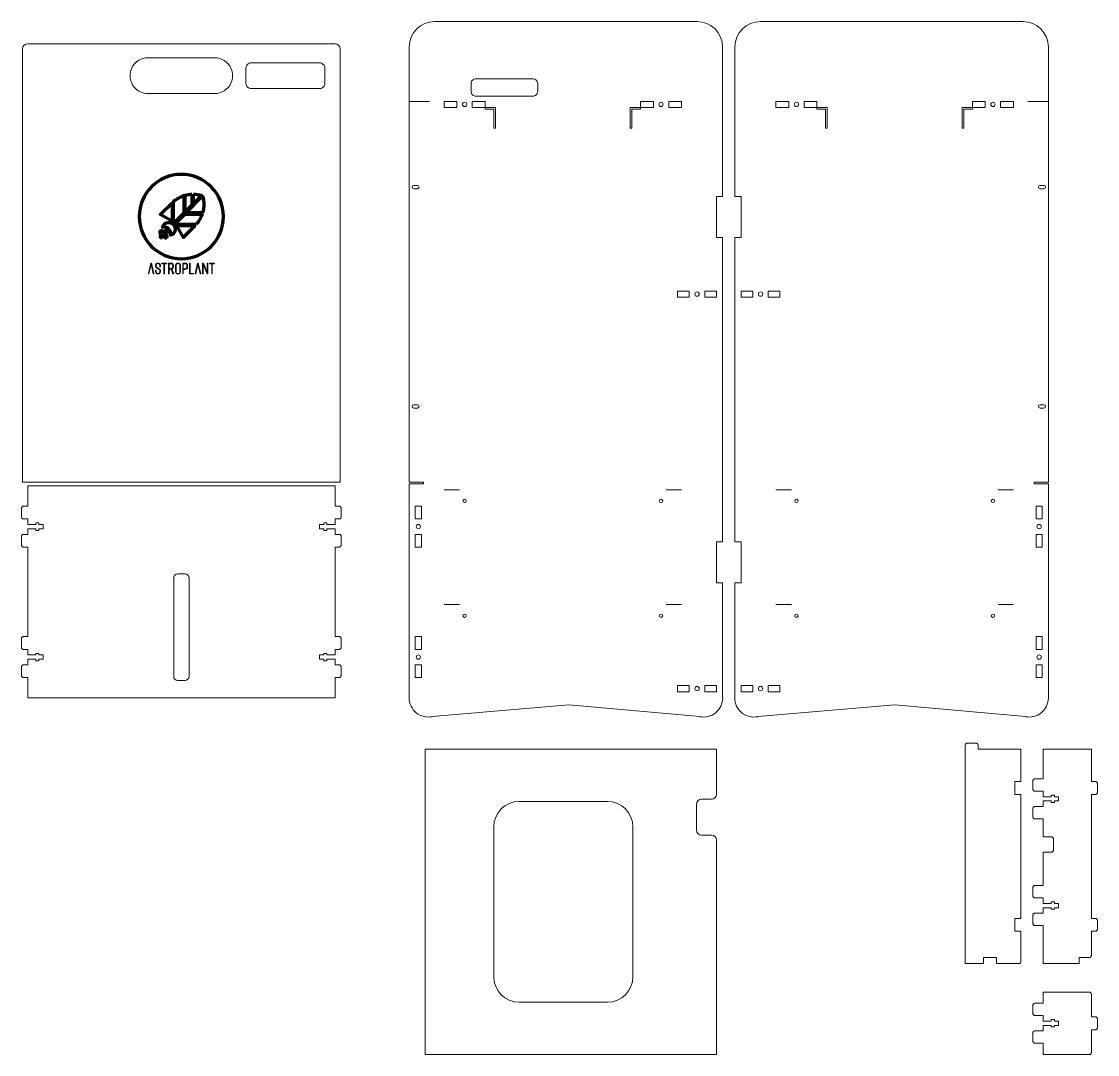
# Model space of a CAD drawing. Header units: millimetres. Extents: x -1089 to 683, y 2344 to 3432.
# Drawn here: x -1089 to -39, y 2423 to 3432 of the extents above; entities that cross this region are included whole.
import ezdxf

# ---------------------------------------------------------------- set-up
doc = ezdxf.new("R2010")
doc.units = ezdxf.units.MM
doc.layers.get('0').update_dxf_attribs({"linetype": 'CONTINUOUS', "lineweight": 5, "true_color": 0xffffff})
doc.layers.add('ENGRAVED (2)', color=134, linetype='CONTINUOUS', lineweight=5, true_color=0x008080)
doc.layers.add('LASER (1)', color=94, linetype='CONTINUOUS', lineweight=5, true_color=0x008000)

# ---------------------------------------------------------------- blocks, each defined once
blk = doc.blocks.new('BLOCK_3')
at = {"layer": 'ENGRAVED (2)'}
for points, knots in [([(929.7, 3652.2), (929.7, 3652.2), (929.8, 3652.2), (929.8, 3652.2), (930, 3652.2), (930.1, 3652.1), (930.1, 3652), (930.1, 3652), (930.1, 3650.2), (930.1, 3650.2), (930.1, 3650.2), (939.8, 3650.2), (939.8, 3650.2), (940, 3650.2), (940.1, 3650.1), (940.1, 3649.9), (940.1, 3649.9), (940.1, 3649.8), (940.1, 3649.8), (940.1, 3649.7), (940, 3649.6), (939.8, 3649.6), (939.8, 3649.6), (930.1, 3649.6), (930.1, 3649.6), (930.1, 3649.6), (930.1, 3647.8), (930.1, 3647.8), (930.1, 3647.6), (930, 3647.5), (929.8, 3647.5), (929.8, 3647.5), (929.7, 3647.5), (929.7, 3647.5), (929.6, 3647.5), (929.5, 3647.6), (929.5, 3647.8), (929.5, 3647.8), (929.5, 3652), (929.5, 3652), (929.5, 3652.1), (929.6, 3652.2), (929.7, 3652.2)], [0, 0, 0, 0, 1, 1, 1, 2, 2, 2, 3, 3, 3, 4, 4, 4, 5, 5, 5, 6, 6, 6, 7, 7, 7, 8, 8, 8, 9, 9, 9, 10, 10, 10, 11, 11, 11, 12, 12, 12, 13, 13, 13, 14, 14, 14, 14]), ([(940.1, 3641.2), (940.1, 3641.2), (940.1, 3641), (940.1, 3641), (940.1, 3640.9), (940, 3640.8), (939.8, 3640.8), (939.8, 3640.8), (929.7, 3640.8), (929.7, 3640.8), (929.6, 3640.8), (929.5, 3640.9), (929.5, 3641), (929.5, 3641), (929.5, 3641.2), (929.5, 3641.2), (929.5, 3641.4), (929.6, 3641.5), (929.7, 3641.5), (929.7, 3641.5), (938.6, 3645.2), (938.6, 3645.2), (938.6, 3645.2), (929.7, 3645.2), (929.7, 3645.2), (929.6, 3645.2), (929.5, 3645.3), (929.5, 3645.4), (929.5, 3645.4), (929.5, 3645.5), (929.5, 3645.5), (929.5, 3645.7), (929.6, 3645.8), (929.7, 3645.8), (929.7, 3645.8), (939.8, 3645.8), (939.8, 3645.8), (940, 3645.8), (940.1, 3645.7), (940.1, 3645.5), (940.1, 3645.5), (940.1, 3645.4), (940.1, 3645.4), (940.1, 3645.2), (940, 3645.1), (939.9, 3645.1), (939.9, 3645.1), (931, 3641.4), (931, 3641.4), (931, 3641.4), (939.8, 3641.4), (939.8, 3641.4), (940, 3641.4), (940.1, 3641.3), (940.1, 3641.2)], [0, 0, 0, 0, 1, 1, 1, 2, 2, 2, 3, 3, 3, 4, 4, 4, 5, 5, 5, 6, 6, 6, 7, 7, 7, 8, 8, 8, 9, 9, 9, 10, 10, 10, 11, 11, 11, 12, 12, 12, 13, 13, 13, 14, 14, 14, 15, 15, 15, 16, 16, 16, 17, 17, 17, 18, 18, 18, 18]), ([(939.8, 3638.9), (939.8, 3638.9), (929.7, 3636.5), (929.7, 3636.5), (929.6, 3636.5), (929.5, 3636.4), (929.5, 3636.3), (929.5, 3636.3), (929.5, 3636.1), (929.5, 3636.1), (929.5, 3635.9), (929.6, 3635.8), (929.7, 3635.8), (929.7, 3635.8), (939.8, 3633.5), (939.8, 3633.5), (940, 3633.4), (940.1, 3633.5), (940.1, 3633.7), (940.1, 3633.7), (940.1, 3633.8), (940.1, 3633.8), (940.1, 3633.9), (940, 3634), (939.9, 3634), (939.9, 3634), (930.6, 3636.2), (930.6, 3636.2), (930.6, 3636.2), (939.9, 3638.3), (939.9, 3638.3), (940, 3638.3), (940.1, 3638.4), (940.1, 3638.5), (940.1, 3638.5), (940.1, 3638.7), (940.1, 3638.7), (940.1, 3638.9), (940, 3638.9), (939.8, 3638.9)], [0, 0, 0, 0, 1, 1, 1, 2, 2, 2, 3, 3, 3, 4, 4, 4, 5, 5, 5, 6, 6, 6, 7, 7, 7, 8, 8, 8, 9, 9, 9, 10, 10, 10, 11, 11, 11, 12, 12, 12, 13, 13, 13, 13]), ([(939.8, 3631.9), (939.8, 3631.9), (939.8, 3631.9), (939.8, 3631.9), (940, 3631.9), (940.1, 3631.8), (940.1, 3631.7), (940.1, 3631.7), (940.1, 3628.3), (940.1, 3628.3), (940.1, 3628.1), (940, 3628), (939.8, 3628), (939.8, 3628), (929.7, 3628), (929.7, 3628), (929.6, 3628), (929.5, 3628.1), (929.5, 3628.3), (929.5, 3628.3), (929.5, 3628.4), (929.5, 3628.4), (929.5, 3628.6), (929.6, 3628.6), (929.7, 3628.6), (929.7, 3628.6), (939.5, 3628.6), (939.5, 3628.6), (939.5, 3628.6), (939.5, 3631.7), (939.5, 3631.7), (939.5, 3631.8), (939.6, 3631.9), (939.8, 3631.9)], [0, 0, 0, 0, 1, 1, 1, 2, 2, 2, 3, 3, 3, 4, 4, 4, 5, 5, 5, 6, 6, 6, 7, 7, 7, 8, 8, 8, 9, 9, 9, 10, 10, 10, 11, 11, 11, 11]), ([(931.7, 3626.1), (931.7, 3626.1), (933.3, 3626.1), (933.3, 3626.1), (934.8, 3626.1), (935.6, 3625.3), (935.6, 3623.7), (935.6, 3623.7), (935.6, 3621.9), (935.6, 3621.9), (935.6, 3621.9), (939.8, 3621.9), (939.8, 3621.9), (940, 3621.9), (940.1, 3621.8), (940.1, 3621.6), (940.1, 3621.6), (940.1, 3621.5), (940.1, 3621.5), (940.1, 3621.4), (940, 3621.3), (939.8, 3621.3), (939.8, 3621.3), (929.7, 3621.3), (929.7, 3621.3), (929.6, 3621.3), (929.5, 3621.4), (929.5, 3621.5), (929.5, 3621.5), (929.5, 3623.7), (929.5, 3623.7), (929.5, 3625.3), (930.3, 3626.1), (931.7, 3626.1)], [0, 0, 0, 0, 1, 1, 1, 2, 2, 2, 3, 3, 3, 4, 4, 4, 5, 5, 5, 6, 6, 6, 7, 7, 7, 8, 8, 8, 9, 9, 9, 10, 10, 10, 11, 11, 11, 11]), ([(932, 3625.5), (930.7, 3625.5), (930.1, 3625), (930.1, 3623.7), (930.1, 3623.7), (930.1, 3621.9), (930.1, 3621.9), (930.1, 3621.9), (935, 3621.9), (935, 3621.9), (935, 3621.9), (935, 3623.7), (935, 3623.7), (935, 3625), (934.4, 3625.5), (933.1, 3625.5), (933.1, 3625.5), (932, 3625.5), (932, 3625.5)], [0, 0, 0, 0, 1, 1, 1, 2, 2, 2, 3, 3, 3, 4, 4, 4, 5, 5, 5, 6, 6, 6, 6]), ([(929.4, 3616.7), (929.4, 3616.7), (929.4, 3616.8), (929.4, 3616.8), (929.4, 3618.4), (930.2, 3619.1), (931.6, 3619.1), (931.6, 3619.1), (938, 3619.1), (938, 3619.1), (939.4, 3619.1), (940.2, 3618.4), (940.2, 3616.8), (940.2, 3616.8), (940.2, 3616.7), (940.2, 3616.7), (940.2, 3615.1), (939.4, 3614.3), (938, 3614.3), (938, 3614.3), (931.6, 3614.3), (931.6, 3614.3), (930.2, 3614.3), (929.4, 3615.1), (929.4, 3616.7)], [0, 0, 0, 0, 1, 1, 1, 2, 2, 2, 3, 3, 3, 4, 4, 4, 5, 5, 5, 6, 6, 6, 7, 7, 7, 8, 8, 8, 8]), ([(939.6, 3616.7), (939.6, 3618.1), (939.1, 3618.5), (937.7, 3618.5), (937.7, 3618.5), (931.9, 3618.5), (931.9, 3618.5), (930.5, 3618.5), (930, 3618.1), (930, 3616.7), (930, 3615.4), (930.5, 3614.9), (931.9, 3614.9), (931.9, 3614.9), (937.7, 3614.9), (937.7, 3614.9), (939.1, 3614.9), (939.6, 3615.4), (939.6, 3616.7)], [0, 0, 0, 0, 1, 1, 1, 2, 2, 2, 3, 3, 3, 4, 4, 4, 5, 5, 5, 6, 6, 6, 6]), ([(940.1, 3612.3), (940.1, 3612.3), (940.1, 3612.1), (940.1, 3612.1), (940.1, 3612), (940, 3611.9), (939.9, 3611.8), (939.9, 3611.8), (935.4, 3610.1), (935.4, 3610.1), (935.4, 3610.1), (935.4, 3609.9), (935.4, 3609.9), (935.4, 3609.9), (935.4, 3608), (935.4, 3608), (935.4, 3608), (939.8, 3608), (939.8, 3608), (940, 3608), (940.1, 3607.9), (940.1, 3607.8), (940.1, 3607.8), (940.1, 3607.7), (940.1, 3607.7), (940.1, 3607.5), (940, 3607.4), (939.8, 3607.4), (939.8, 3607.4), (929.7, 3607.4), (929.7, 3607.4), (929.6, 3607.4), (929.5, 3607.5), (929.5, 3607.7), (929.5, 3607.7), (929.5, 3609.9), (929.5, 3609.9), (929.5, 3611.5), (930.3, 3612.2), (931.7, 3612.2), (931.7, 3612.2), (933.2, 3612.2), (933.2, 3612.2), (934.4, 3612.2), (935.1, 3611.7), (935.4, 3610.7), (935.4, 3610.7), (939.8, 3612.5), (939.8, 3612.5), (940, 3612.5), (940.1, 3612.5), (940.1, 3612.3)], [0, 0, 0, 0, 1, 1, 1, 2, 2, 2, 3, 3, 3, 4, 4, 4, 5, 5, 5, 6, 6, 6, 7, 7, 7, 8, 8, 8, 9, 9, 9, 10, 10, 10, 11, 11, 11, 12, 12, 12, 13, 13, 13, 14, 14, 14, 15, 15, 15, 16, 16, 16, 17, 17, 17, 17]), ([(929.7, 3605.7), (929.7, 3605.7), (929.8, 3605.7), (929.8, 3605.7), (930, 3605.7), (930.1, 3605.6), (930.1, 3605.4), (930.1, 3605.4), (930.1, 3603.6), (930.1, 3603.6), (930.1, 3603.6), (939.8, 3603.6), (939.8, 3603.6), (940, 3603.6), (940.1, 3603.5), (940.1, 3603.4), (940.1, 3603.4), (940.1, 3603.3), (940.1, 3603.3), (940.1, 3603.1), (940, 3603), (939.8, 3603), (939.8, 3603), (930.1, 3603), (930.1, 3603), (930.1, 3603), (930.1, 3601.2), (930.1, 3601.2), (930.1, 3601.1), (930, 3601), (929.8, 3601), (929.8, 3601), (929.7, 3601), (929.7, 3601), (929.6, 3601), (929.5, 3601.1), (929.5, 3601.2), (929.5, 3601.2), (929.5, 3605.4), (929.5, 3605.4), (929.5, 3605.6), (929.6, 3605.7), (929.7, 3605.7)], [0, 0, 0, 0, 1, 1, 1, 2, 2, 2, 3, 3, 3, 4, 4, 4, 5, 5, 5, 6, 6, 6, 7, 7, 7, 8, 8, 8, 9, 9, 9, 10, 10, 10, 11, 11, 11, 12, 12, 12, 13, 13, 13, 14, 14, 14, 14]), ([(932.9, 3611.6), (932.9, 3611.6), (932, 3611.6), (932, 3611.6), (930.7, 3611.6), (930.1, 3611.1), (930.1, 3609.8), (930.1, 3609.8), (930.1, 3608), (930.1, 3608), (930.1, 3608), (934.9, 3608), (934.9, 3608), (934.9, 3608), (934.9, 3609.8), (934.9, 3609.8), (934.9, 3611.1), (934.3, 3611.6), (932.9, 3611.6)], [0, 0, 0, 0, 1, 1, 1, 2, 2, 2, 3, 3, 3, 4, 4, 4, 5, 5, 5, 6, 6, 6, 6]), ([(933.1, 3599.2), (933.1, 3599.2), (933.1, 3599.1), (933.1, 3599.1), (933.1, 3599), (933, 3598.9), (932.9, 3598.9), (932.9, 3598.9), (931.8, 3598.9), (931.8, 3598.9), (930.5, 3598.9), (930, 3598.4), (930, 3597.2), (930, 3595.9), (930.5, 3595.5), (931.8, 3595.5), (931.8, 3595.5), (932.5, 3595.5), (932.5, 3595.5), (933.4, 3595.5), (933.6, 3595.8), (934.1, 3596.6), (934.1, 3596.6), (935, 3598.3), (935, 3598.3), (935.3, 3599), (936, 3599.5), (936.7, 3599.5), (936.7, 3599.5), (938, 3599.5), (938, 3599.5), (939.5, 3599.5), (940.2, 3598.8), (940.2, 3597.2), (940.2, 3597.2), (940.2, 3597.2), (940.2, 3597.2), (940.2, 3595.6), (939.5, 3594.9), (938, 3594.9), (938, 3594.9), (936.5, 3594.9), (936.5, 3594.9), (936.4, 3594.9), (936.3, 3595), (936.3, 3595.1), (936.3, 3595.1), (936.3, 3595.2), (936.3, 3595.2), (936.3, 3595.4), (936.4, 3595.5), (936.5, 3595.5), (936.5, 3595.5), (937.8, 3595.5), (937.8, 3595.5), (939, 3595.5), (939.6, 3595.9), (939.6, 3597.2), (939.6, 3598.5), (939, 3598.9), (937.8, 3598.9), (937.8, 3598.9), (936.9, 3598.9), (936.9, 3598.9), (936.1, 3598.9), (935.8, 3598.6), (935.3, 3597.7), (935.3, 3597.7), (934.4, 3596), (934.4, 3596), (933.9, 3595.2), (933.5, 3594.9), (932.8, 3594.9), (932.8, 3594.9), (931.6, 3594.9), (931.6, 3594.9), (930.1, 3594.9), (929.4, 3595.7), (929.4, 3597.2), (929.4, 3597.2), (929.4, 3597.2), (929.4, 3597.2), (929.4, 3598.6), (930.1, 3599.5), (931.6, 3599.5), (931.6, 3599.5), (932.9, 3599.5), (932.9, 3599.5), (933, 3599.5), (933.1, 3599.4), (933.1, 3599.2)], [0, 0, 0, 0, 1, 1, 1, 2, 2, 2, 3, 3, 3, 4, 4, 4, 5, 5, 5, 6, 6, 6, 7, 7, 7, 8, 8, 8, 9, 9, 9, 10, 10, 10, 11, 11, 11, 12, 12, 12, 13, 13, 13, 14, 14, 14, 15, 15, 15, 16, 16, 16, 17, 17, 17, 18, 18, 18, 19, 19, 19, 20, 20, 20, 21, 21, 21, 22, 22, 22, 23, 23, 23, 24, 24, 24, 25, 25, 25, 26, 26, 26, 27, 27, 27, 28, 28, 28, 29, 29, 29, 30, 30, 30, 30]), ([(939.8, 3593.2), (939.8, 3593.2), (929.7, 3590.8), (929.7, 3590.8), (929.6, 3590.8), (929.5, 3590.7), (929.5, 3590.6), (929.5, 3590.6), (929.5, 3590.4), (929.5, 3590.4), (929.5, 3590.2), (929.6, 3590.1), (929.7, 3590.1), (929.7, 3590.1), (939.8, 3587.8), (939.8, 3587.8), (940, 3587.7), (940.1, 3587.8), (940.1, 3588), (940.1, 3588), (940.1, 3588.1), (940.1, 3588.1), (940.1, 3588.2), (940, 3588.3), (939.9, 3588.4), (939.9, 3588.4), (930.6, 3590.5), (930.6, 3590.5), (930.6, 3590.5), (939.9, 3592.6), (939.9, 3592.6), (940, 3592.6), (940.1, 3592.7), (940.1, 3592.9), (940.1, 3592.9), (940.1, 3593), (940.1, 3593), (940.1, 3593.2), (940, 3593.2), (939.8, 3593.2)], [0, 0, 0, 0, 1, 1, 1, 2, 2, 2, 3, 3, 3, 4, 4, 4, 5, 5, 5, 6, 6, 6, 7, 7, 7, 8, 8, 8, 9, 9, 9, 10, 10, 10, 11, 11, 11, 12, 12, 12, 13, 13, 13, 13])]:
    blk.add_open_spline(points, degree=3, knots=knots, dxfattribs=at)

msp = doc.modelspace()

# ---------------------------------------------------------------- linework, layer by layer
msp.add_line((-44.6, 2518), (-44.6, 2518))
msp.add_line((-44.6, 2518), (-44.6, 2518))
at = {"layer": 'ENGRAVED (2)', "lineweight": 70}
msp.add_lwpolyline([(-937.6, 3232.2), (-931.2, 3220.8), (-919.8, 3232.2), (-937.6, 3232.2)], dxfattribs=at)
for points, knots in [([(-891.9, 3241.4), (-891.9, 3218.6), (-910.3, 3200.2), (-933, 3200.2), (-955.8, 3200.2), (-974.2, 3218.6), (-974.2, 3241.4), (-974.2, 3264.1), (-955.8, 3282.5), (-933, 3282.5), (-910.3, 3282.5), (-891.9, 3264.1), (-891.9, 3241.4)], [0, 0, 0, 0, 1, 1, 1, 2, 2, 2, 3, 3, 3, 4, 4, 4, 4]), ([(-940.7, 3236), (-940.2, 3235.7), (-939.5, 3235.8), (-939.1, 3236.2), (-939.1, 3236.2), (-930.6, 3244.7), (-930.6, 3244.7), (-930.6, 3244.7), (-930.6, 3261.8), (-930.6, 3261.8), (-934.3, 3260.5), (-937.7, 3258.6), (-940.7, 3255.9), (-940.7, 3255.9), (-940.7, 3236), (-940.7, 3236)], [0, 0, 0, 0, 1, 1, 1, 2, 2, 2, 3, 3, 3, 4, 4, 4, 5, 5, 5, 5]), ([(-922.7, 3263.2), (-924.9, 3263.1), (-927.1, 3262.8), (-929.3, 3262.2), (-929.3, 3262.2), (-929.3, 3246.1), (-929.3, 3246.1), (-929.3, 3246.1), (-922.7, 3252.7), (-922.7, 3252.7), (-922.7, 3252.7), (-922.7, 3263.2), (-922.7, 3263.2)], [0, 0, 0, 0, 1, 1, 1, 2, 2, 2, 3, 3, 3, 4, 4, 4, 4]), ([(-912.2, 3245.1), (-910.8, 3250.3), (-910.7, 3255.9), (-912.2, 3261.2), (-912.2, 3261.2), (-928.3, 3245.1), (-928.3, 3245.1), (-928.3, 3245.1), (-912.2, 3245.1), (-912.2, 3245.1)], [0, 0, 0, 0, 1, 1, 1, 2, 2, 2, 3, 3, 3, 3]), ([(-921.3, 3263.3), (-921.3, 3263.3), (-921.3, 3254), (-921.3, 3254), (-921.3, 3254), (-913.2, 3262.1), (-913.2, 3262.1), (-915.9, 3262.9), (-918.6, 3263.3), (-921.3, 3263.3)], [0, 0, 0, 0, 1, 1, 1, 2, 2, 2, 3, 3, 3, 3]), ([(-942.1, 3254.7), (-942.1, 3254.7), (-942.1, 3254.7), (-942.1, 3254.6), (-942.1, 3254.6), (-953.6, 3243.2), (-953.6, 3243.2), (-953.6, 3243.2), (-953.6, 3243.2), (-953.6, 3243.2), (-953.6, 3243.2), (-942.1, 3236.7), (-942.1, 3236.7), (-942.1, 3236.7), (-942.1, 3254.7), (-942.1, 3254.7)], [0, 0, 0, 0, 1, 1, 1, 2, 2, 2, 3, 3, 3, 4, 4, 4, 5, 5, 5, 5]), ([(-945.2, 3229.2), (-943.5, 3227.5), (-943, 3225.2), (-943.6, 3223.1), (-942.5, 3223.4), (-941.4, 3224), (-940.6, 3224.9), (-938.4, 3227.2), (-938.3, 3231), (-940.4, 3233.4), (-942.9, 3236.1), (-947.1, 3236.2), (-949.7, 3233.7), (-950.5, 3232.9), (-951, 3231.9), (-951.3, 3230.8), (-949.2, 3231.4), (-946.9, 3230.8), (-945.2, 3229.2)], [0, 0, 0, 0, 1, 1, 1, 2, 2, 2, 3, 3, 3, 4, 4, 4, 5, 5, 5, 6, 6, 6, 6]), ([(-918.5, 3233.6), (-915.8, 3236.6), (-913.9, 3240.1), (-912.6, 3243.8), (-912.6, 3243.8), (-929.7, 3243.8), (-929.7, 3243.8), (-929.7, 3243.8), (-938.2, 3235.3), (-938.2, 3235.3), (-938.6, 3234.8), (-938.7, 3234.1), (-938.4, 3233.6), (-938.4, 3233.6), (-938.4, 3233.6), (-938.4, 3233.6), (-938.4, 3233.6), (-918.5, 3233.6), (-918.5, 3233.6)], [0, 0, 0, 0, 1, 1, 1, 2, 2, 2, 3, 3, 3, 4, 4, 4, 5, 5, 5, 6, 6, 6, 6]), ([(-951.4, 3224.9), (-952, 3224.3), (-953, 3224.3), (-953.6, 3224.9), (-954.3, 3225.5), (-954.3, 3226.5), (-953.6, 3227.2), (-953, 3227.8), (-952, 3227.8), (-951.4, 3227.2), (-950.7, 3226.5), (-950.7, 3225.5), (-951.4, 3224.9)], [0, 0, 0, 0, 1, 1, 1, 2, 2, 2, 3, 3, 3, 4, 4, 4, 4]), ([(-946.8, 3225.3), (-947.5, 3224.6), (-948.5, 3224.6), (-949.1, 3225.3), (-949.8, 3225.9), (-949.8, 3226.9), (-949.1, 3227.5), (-948.5, 3228.2), (-947.5, 3228.2), (-946.8, 3227.5), (-946.2, 3226.9), (-946.2, 3225.9), (-946.8, 3225.3)], [0, 0, 0, 0, 1, 1, 1, 2, 2, 2, 3, 3, 3, 4, 4, 4, 4]), ([(-951.7, 3221), (-952.2, 3220.6), (-952.9, 3220.6), (-953.4, 3221), (-953.8, 3221.5), (-953.8, 3222.2), (-953.4, 3222.7), (-952.9, 3223.1), (-952.2, 3223.1), (-951.7, 3222.7), (-951.3, 3222.2), (-951.3, 3221.5), (-951.7, 3221)], [0, 0, 0, 0, 1, 1, 1, 2, 2, 2, 3, 3, 3, 4, 4, 4, 4]), ([(-947.2, 3220.8), (-947.8, 3220.2), (-948.9, 3220.2), (-949.5, 3220.8), (-950.1, 3221.5), (-950.1, 3222.5), (-949.5, 3223.1), (-948.9, 3223.8), (-947.8, 3223.8), (-947.2, 3223.1), (-946.6, 3222.5), (-946.6, 3221.5), (-947.2, 3220.8)], [0, 0, 0, 0, 1, 1, 1, 2, 2, 2, 3, 3, 3, 4, 4, 4, 4])]:
    msp.add_open_spline(points, degree=3, knots=knots, dxfattribs=at)
at = {"layer": 'LASER (1)'}
for p, q in [((-685.6, 3431.8), (-429.6, 3431.8)), ((-111.6, 3431.8), (-367.6, 3431.8)), ((-1088, 3405), (-1088, 2982)), ((-1083, 3410), (-783, 3410)), ((-778, 3405), (-778, 2982)), ((-626.4, 3347.8), (-636.4, 3347.8)), ((-636.4, 3347.8), (-636.4, 3346.3)), ((-636.4, 3346.3), (-627.9, 3346.3)), ((-627.9, 3327.8), (-627.9, 3346.3)), ((-626.4, 3327.8), (-626.4, 3347.8)), ((-494.7, 3327.8), (-494.7, 3347.8)), ((-494.7, 3347.8), (-484.7, 3347.8)), ((-493.2, 3327.8), (-493.2, 3346.3)), ((-484.7, 3346.3), (-493.2, 3346.3)), ((-484.7, 3347.8), (-484.7, 3346.3)), ((-302.5, 3347.8), (-312.5, 3347.8)), ((-312.5, 3347.8), (-312.5, 3346.3)), ((-312.5, 3346.3), (-304, 3346.3)), ((-304, 3327.8), (-304, 3346.3)), ((-302.5, 3327.8), (-302.5, 3347.8)), ((-170.7, 3327.8), (-170.7, 3347.8)), ((-170.7, 3347.8), (-160.7, 3347.8)), ((-169.2, 3327.8), (-169.2, 3346.3)), ((-160.7, 3346.3), (-169.2, 3346.3)), ((-160.7, 3347.8), (-160.7, 3346.3)), ((-626.4, 3327.8), (-627.9, 3327.8)), ((-494.7, 3327.8), (-493.2, 3327.8)), ((-302.5, 3327.8), (-304, 3327.8)), ((-170.7, 3327.8), (-169.2, 3327.8)), ((-706.2, 3271.8), (-702.5, 3271.8)), ((-706.2, 3268.5), (-702.5, 3268.5)), ((-94.7, 3271.8), (-91, 3271.8)), ((-94.7, 3268.5), (-91, 3268.5)), ((-404.6, 3220.9), (-404.6, 2923.7)), ((-392.6, 2923.7), (-392.6, 3220.9)), ((-706.2, 3057.6), (-702.5, 3057.6)), ((-94.7, 3057.6), (-91, 3057.6)), ((-706.2, 3054.3), (-702.5, 3054.3)), ((-94.7, 3054.3), (-91, 3054.3)), ((-1088, 2982), (-778, 2982)), ((-1083, 2978.5), (-783, 2978.5)), ((-1083, 2958.6), (-1083, 2978.5)), ((-783, 2978.5), (-783, 2958.6)), ((-696.6, 2982), (-710.6, 2982)), ((-710.6, 2980.5), (-696.6, 2980.5)), ((-710.6, 2771.4), (-710.6, 2980.5)), ((-696.6, 2980.5), (-696.6, 2982)), ((-676.5, 2974.5), (-661.5, 2974.5)), ((-459.7, 2974.5), (-444.7, 2974.5)), ((-352.5, 2974.5), (-337.5, 2974.5)), ((-135.7, 2974.5), (-120.7, 2974.5)), ((-100.6, 2980.5), (-100.6, 2982)), ((-100.6, 2982), (-86.6, 2982)), ((-86.6, 2980.5), (-100.6, 2980.5)), ((-86.6, 2771.4), (-86.6, 2980.5)), ((-1083, 2918.6), (-1083, 2831.3)), ((-783, 2918.6), (-783, 2831.3)), ((-936.5, 2892.5), (-929.5, 2892.5)), ((-940.5, 2888.5), (-940.5, 2792.4)), ((-925.5, 2888.5), (-925.5, 2792.4)), ((-676.5, 2862.5), (-661.5, 2862.5)), ((-459.7, 2862.5), (-444.7, 2862.5)), ((-352.5, 2862.5), (-337.5, 2862.5)), ((-135.7, 2862.5), (-120.7, 2862.5)), ((-1083, 2771.4), (-1083, 2791.3)), ((-929.5, 2788.4), (-936.5, 2788.4)), ((-783, 2791.3), (-783, 2771.4)), ((-1083, 2771.4), (-783, 2771.4)), ((-710.6, 2771.4), (-710.6, 2771.4)), ((-410.6, 2721.3), (-695.1, 2721.3)), ((-410.6, 2677.5), (-410.6, 2721.3)), ((-167.7, 2721.3), (-167.7, 2512)), ((-155.2, 2721.3), (-113.4, 2721.3)), ((-113.4, 2721.3), (-113.4, 2689.7)), ((-44.6, 2721.3), (-91.6, 2721.3)), ((-91.6, 2721.3), (-91.6, 2692.4)), ((-44.6, 2689.7), (-44.6, 2721.3)), ((-113.4, 2689.7), (-119.4, 2689.7)), ((-119.4, 2689.7), (-119.4, 2677.2)), ((-91.6, 2680.4), (-91.6, 2674.9)), ((-517.1, 2670.3), (-603.1, 2670.3)), ((-415.6, 2672.5), (-425.1, 2672.5)), ((-113.4, 2677.2), (-119.4, 2677.2)), ((-113.4, 2677.2), (-113.4, 2556.1)), ((-91.6, 2670.8), (-91.6, 2665.4)), ((-44.6, 2556.1), (-44.6, 2677.2)), ((-430.1, 2667.5), (-430.1, 2642.5)), ((-91.6, 2653.4), (-91.6, 2635.8)), ((-628.1, 2645.3), (-628.1, 2499.3)), ((-492.1, 2499.3), (-492.1, 2645.3)), ((-425.1, 2637.5), (-415.6, 2637.5)), ((-410.6, 2632.5), (-410.6, 2423.3)), ((-91.6, 2620.8), (-91.6, 2588.2)), ((-91.6, 2576.2), (-91.6, 2570.8)), ((-91.6, 2566.6), (-91.6, 2561.2)), ((-113.4, 2556.1), (-119.4, 2556.1)), ((-119.4, 2556.1), (-119.4, 2543.7)), ((-113.4, 2543.7), (-119.4, 2543.7)), ((-113.4, 2543.7), (-113.4, 2514)), ((-91.6, 2549.2), (-91.6, 2512)), ((-44.6, 2520), (-44.6, 2543.7)), ((-167.7, 2512), (-149.8, 2512)), ((-149.8, 2512), (-149.8, 2518)), ((-137.3, 2518), (-149.8, 2518)), ((-137.3, 2512), (-137.3, 2518)), ((-115.4, 2512), (-137.3, 2512)), ((-91.6, 2512), (-56.6, 2512)), ((-46.7, 2518), (-56.6, 2518)), ((-56.6, 2518), (-56.6, 2512)), ((-46.7, 2484.2), (-91.6, 2484.2)), ((-91.6, 2473.3), (-91.6, 2484.2)), ((-44.6, 2482.2), (-44.6, 2460)), ((-603.1, 2474.3), (-517.1, 2474.3)), ((-91.6, 2461.3), (-91.6, 2455.9)), ((-91.6, 2461.3), (-91.6, 2455.9)), ((-91.6, 2451.7), (-91.6, 2446.3)), ((-91.6, 2451.7), (-91.6, 2446.3)), ((-44.6, 2425.3), (-44.6, 2447.5)), ((-91.6, 2423.3), (-91.6, 2434.3)), ((-695.1, 2423.3), (-410.6, 2423.3)), ((-46.7, 2423.3), (-91.6, 2423.3))]:
    msp.add_line(p, q, dxfattribs=at)
for points in [[(-710.6, 3406.8), (-710.6, 2982)], [(-404.6, 3260.9), (-404.6, 3406.8)], [(-392.6, 3260.9), (-392.6, 3406.8)], [(-86.6, 3406.8), (-86.6, 2982)], [(-965.5, 3396.4), (-968, 3396.2), (-970.5, 3395.7), (-972.8, 3394.8), (-975, 3393.6), (-977, 3392.1), (-978.8, 3390.4), (-980.3, 3388.4), (-981.5, 3386.2), (-982.3, 3383.8), (-982.9, 3381.4), (-983, 3378.9), (-982.9, 3376.4), (-982.3, 3374), (-981.5, 3371.6), (-980.3, 3369.4), (-978.8, 3367.5), (-977, 3365.7), (-975, 3364.2), (-972.8, 3363), (-970.5, 3362.1), (-968, 3361.6), (-965.5, 3361.4)], [(-900.5, 3396.4), (-965.5, 3396.4)], [(-900.5, 3361.4), (-898.1, 3361.6), (-895.6, 3362.1), (-893.3, 3363), (-891.1, 3364.2), (-889.1, 3365.7), (-887.3, 3367.5), (-885.8, 3369.4), (-884.6, 3371.6), (-883.7, 3374), (-883.2, 3376.4), (-883, 3378.9), (-883.2, 3381.4), (-883.7, 3383.8), (-884.6, 3386.2), (-885.8, 3388.4), (-887.3, 3390.4), (-889.1, 3392.1), (-891.1, 3393.6), (-893.3, 3394.8), (-895.6, 3395.7), (-898.1, 3396.2), (-900.5, 3396.4)], [(-869.9, 3386.4), (-869.8, 3387.4), (-869.5, 3388.3), (-869.1, 3389.2), (-868.4, 3389.9), (-867.7, 3390.5), (-866.8, 3391), (-865.9, 3391.3), (-864.9, 3391.4)], [(-869.9, 3386.4), (-869.9, 3371.4)], [(-797.9, 3391.4), (-864.9, 3391.4)], [(-797.9, 3391.4), (-796.9, 3391.3), (-796, 3391), (-795.1, 3390.5), (-794.4, 3389.9), (-793.7, 3389.2), (-793.3, 3388.3), (-793, 3387.4), (-792.9, 3386.4)], [(-792.9, 3371.4), (-792.9, 3386.4)], [(-650.1, 3370.9), (-650, 3371.8), (-649.7, 3372.8), (-649.3, 3373.7), (-648.7, 3374.4), (-647.9, 3375), (-647, 3375.5), (-646.1, 3375.8), (-645.1, 3375.9)], [(-590.1, 3375.9), (-645.1, 3375.9)], [(-590.1, 3375.9), (-589.2, 3375.8), (-588.2, 3375.5), (-587.4, 3375), (-586.6, 3374.4), (-585.9, 3373.7), (-585.5, 3372.8), (-585.2, 3371.8), (-585.1, 3370.9)], [(-965.5, 3361.4), (-900.5, 3361.4)], [(-864.9, 3366.4), (-865.9, 3366.5), (-866.8, 3366.8), (-867.7, 3367.2), (-868.4, 3367.8), (-869.1, 3368.6), (-869.5, 3369.5), (-869.8, 3370.4), (-869.9, 3371.4)], [(-864.9, 3366.4), (-797.9, 3366.4)], [(-792.9, 3371.4), (-793, 3370.4), (-793.3, 3369.5), (-793.7, 3368.6), (-794.4, 3367.8), (-795.1, 3367.2), (-796, 3366.8), (-796.9, 3366.5), (-797.9, 3366.4)], [(-650.1, 3370.9), (-650.1, 3363.8)], [(-645.1, 3358.8), (-646.1, 3358.9), (-647, 3359.2), (-647.9, 3359.6), (-648.7, 3360.2), (-649.3, 3361), (-649.7, 3361.8), (-650, 3362.8), (-650.1, 3363.8)], [(-585.1, 3363.8), (-585.2, 3362.8), (-585.5, 3361.8), (-585.9, 3361), (-586.6, 3360.2), (-587.4, 3359.6), (-588.2, 3359.2), (-589.2, 3358.9), (-590.1, 3358.8)], [(-585.1, 3363.8), (-585.1, 3370.9)], [(-710.6, 3354), (-710.6, 3353.8)], [(-710.6, 3353.8), (-690.6, 3353.8)], [(-676.5, 3353.8), (-664, 3353.8)], [(-676.5, 3347.8), (-676.5, 3353.8)], [(-664, 3347.8), (-664, 3353.8)], [(-658.6, 3350.8), (-658.4, 3351.6), (-657.9, 3352.3), (-657.3, 3352.7), (-656.5, 3352.9), (-655.6, 3352.7), (-655, 3352.3), (-654.5, 3351.6), (-654.4, 3350.8), (-654.5, 3350), (-655, 3349.3), (-655.6, 3348.8), (-656.5, 3348.7), (-657.3, 3348.8), (-657.9, 3349.3), (-658.4, 3350), (-658.6, 3350.8)], [(-649, 3353.8), (-636.4, 3353.8)], [(-649, 3347.8), (-649, 3353.8)], [(-645.1, 3358.8), (-590.1, 3358.8)], [(-636.4, 3353.8), (-636.4, 3347.8)], [(-472.2, 3353.8), (-484.7, 3353.8)], [(-484.7, 3353.8), (-484.7, 3347.8)], [(-472.2, 3347.8), (-472.2, 3353.8)], [(-462.6, 3350.8), (-462.8, 3351.6), (-463.2, 3352.3), (-463.9, 3352.7), (-464.7, 3352.9), (-465.5, 3352.7), (-466.2, 3352.3), (-466.7, 3351.6), (-466.8, 3350.8), (-466.7, 3350), (-466.2, 3349.3), (-465.5, 3348.8), (-464.7, 3348.7), (-463.9, 3348.8), (-463.2, 3349.3), (-462.8, 3350), (-462.6, 3350.8)], [(-444.7, 3353.8), (-457.2, 3353.8)], [(-457.2, 3347.8), (-457.2, 3353.8)], [(-444.7, 3347.8), (-444.7, 3353.8)], [(-352.5, 3353.8), (-340, 3353.8)], [(-352.5, 3347.8), (-352.5, 3353.8)], [(-340, 3347.8), (-340, 3353.8)], [(-334.6, 3350.8), (-334.4, 3351.6), (-334, 3352.3), (-333.3, 3352.7), (-332.5, 3352.9), (-331.7, 3352.7), (-331, 3352.3), (-330.5, 3351.6), (-330.4, 3350.8), (-330.5, 3350), (-331, 3349.3), (-331.7, 3348.8), (-332.5, 3348.7), (-333.3, 3348.8), (-334, 3349.3), (-334.4, 3350), (-334.6, 3350.8)], [(-325, 3353.8), (-312.5, 3353.8)], [(-325, 3347.8), (-325, 3353.8)], [(-312.5, 3353.8), (-312.5, 3347.8)], [(-148.2, 3353.8), (-160.7, 3353.8)], [(-160.7, 3353.8), (-160.7, 3347.8)], [(-148.2, 3347.8), (-148.2, 3353.8)], [(-138.6, 3350.8), (-138.8, 3351.6), (-139.3, 3352.3), (-139.9, 3352.7), (-140.7, 3352.9), (-141.6, 3352.7), (-142.2, 3352.3), (-142.7, 3351.6), (-142.8, 3350.8), (-142.7, 3350), (-142.2, 3349.3), (-141.6, 3348.8), (-140.7, 3348.7), (-139.9, 3348.8), (-139.3, 3349.3), (-138.8, 3350), (-138.6, 3350.8)], [(-120.7, 3353.8), (-133.2, 3353.8)], [(-133.2, 3347.8), (-133.2, 3353.8)], [(-120.7, 3347.8), (-120.7, 3353.8)], [(-86.6, 3353.8), (-106.6, 3353.8)], [(-86.6, 3354), (-86.6, 3353.8)], [(-664, 3347.8), (-676.5, 3347.8)], [(-636.4, 3347.8), (-649, 3347.8)], [(-484.7, 3347.8), (-472.2, 3347.8)], [(-457.2, 3347.8), (-444.7, 3347.8)], [(-340, 3347.8), (-352.5, 3347.8)], [(-312.5, 3347.8), (-325, 3347.8)], [(-160.7, 3347.8), (-148.2, 3347.8)], [(-133.2, 3347.8), (-120.7, 3347.8)], [(-410.6, 3220.9), (-410.6, 3260.9)], [(-410.6, 3260.9), (-404.6, 3260.9)], [(-386.6, 3260.9), (-392.6, 3260.9)], [(-386.6, 3220.9), (-386.6, 3260.9)], [(-404.6, 3220.9), (-410.6, 3220.9)], [(-392.6, 3220.9), (-386.6, 3220.9)], [(-448.6, 3162.6), (-448.6, 3168.6)], [(-448.6, 3168.6), (-437.1, 3168.6)], [(-448.6, 3162.6), (-437.1, 3162.6)], [(-437.1, 3162.6), (-437.1, 3168.6)], [(-427.5, 3165.6), (-427.6, 3166.4), (-428.1, 3167.1), (-428.8, 3167.6), (-429.6, 3167.7), (-430.4, 3167.6), (-431.1, 3167.1), (-431.5, 3166.4), (-431.7, 3165.6), (-431.5, 3164.8), (-431.1, 3164.1), (-430.4, 3163.7), (-429.6, 3163.5), (-428.8, 3163.7), (-428.1, 3164.1), (-427.6, 3164.8), (-427.5, 3165.6)], [(-410.6, 3168.6), (-422.1, 3168.6)], [(-422.1, 3162.6), (-422.1, 3168.6)], [(-410.6, 3162.6), (-422.1, 3162.6)], [(-410.6, 3162.6), (-410.6, 3168.6)], [(-386.6, 3168.6), (-375.1, 3168.6)], [(-386.6, 3162.6), (-386.6, 3168.6)], [(-386.6, 3162.6), (-375.1, 3162.6)], [(-375.1, 3162.6), (-375.1, 3168.6)], [(-369.7, 3165.6), (-369.6, 3166.4), (-369.1, 3167.1), (-368.4, 3167.6), (-367.6, 3167.7), (-366.8, 3167.6), (-366.1, 3167.1), (-365.7, 3166.4), (-365.5, 3165.6), (-365.7, 3164.8), (-366.1, 3164.1), (-366.8, 3163.7), (-367.6, 3163.5), (-368.4, 3163.7), (-369.1, 3164.1), (-369.6, 3164.8), (-369.7, 3165.6)], [(-360.1, 3162.6), (-360.1, 3168.6)], [(-348.6, 3168.6), (-360.1, 3168.6)], [(-348.6, 3162.6), (-360.1, 3162.6)], [(-348.6, 3162.6), (-348.6, 3168.6)], [(-1089, 2956.6), (-1089, 2957), (-1088.9, 2957.4), (-1088.7, 2957.7), (-1088.5, 2958.1), (-1088.2, 2958.3), (-1087.8, 2958.5), (-1087.4, 2958.6), (-1087.1, 2958.6)], [(-1089, 2956.6), (-1089, 2948.1)], [(-1087.1, 2958.6), (-1083, 2958.6)], [(-779, 2958.6), (-783, 2958.6)], [(-777, 2956.6), (-777.1, 2957), (-777.2, 2957.4), (-777.4, 2957.7), (-777.6, 2958.1), (-777.9, 2958.3), (-778.3, 2958.5), (-778.6, 2958.6), (-779, 2958.6)], [(-777, 2956.6), (-777, 2948.1)], [(-704.6, 2946.1), (-704.6, 2958.6)], [(-704.6, 2958.6), (-698.6, 2958.6)], [(-698.6, 2958.6), (-698.6, 2946.1)], [(-98.6, 2958.6), (-98.6, 2946.1)], [(-92.6, 2958.6), (-98.6, 2958.6)], [(-92.6, 2946.1), (-92.6, 2958.6)], [(-1087.1, 2946.1), (-1087.4, 2946.2), (-1087.8, 2946.3), (-1088.2, 2946.4), (-1088.5, 2946.7), (-1088.7, 2947), (-1088.9, 2947.4), (-1089, 2947.7), (-1089, 2948.1)], [(-1087.1, 2946.1), (-1083, 2946.1)], [(-1083, 2940.7), (-1083, 2946.1)], [(-1075, 2942.2), (-1072, 2942.2)], [(-1075, 2942.2), (-1075, 2940.7)], [(-1072, 2942.2), (-1072, 2940.7)], [(-794, 2942.2), (-794, 2940.7)], [(-791, 2942.2), (-794, 2942.2)], [(-791, 2942.2), (-791, 2940.7)], [(-783, 2940.7), (-783, 2946.1)], [(-779, 2946.1), (-783, 2946.1)], [(-779, 2946.1), (-778.6, 2946.2), (-778.3, 2946.3), (-777.9, 2946.4), (-777.6, 2946.7), (-777.4, 2947), (-777.2, 2947.4), (-777.1, 2947.7), (-777, 2948.1)], [(-704.6, 2946.1), (-698.6, 2946.1)], [(-92.6, 2946.1), (-98.6, 2946.1)], [(-1089, 2929.1), (-1089, 2929.5), (-1088.9, 2929.9), (-1088.7, 2930.2), (-1088.5, 2930.5), (-1088.2, 2930.8), (-1087.8, 2931), (-1087.4, 2931.1), (-1087.1, 2931.1)], [(-1087.1, 2931.1), (-1083, 2931.1)], [(-1083, 2940.7), (-1075, 2940.7)], [(-1083, 2931.1), (-1083, 2936.5)], [(-1083, 2936.5), (-1075, 2936.5)], [(-1075, 2936.5), (-1075, 2935)], [(-1075, 2935), (-1072, 2935)], [(-1072, 2940.7), (-1068, 2940.7)], [(-1072, 2936.5), (-1072, 2935)], [(-1072, 2936.5), (-1068, 2936.5)], [(-1068, 2940.7), (-1068, 2936.5)], [(-798, 2940.7), (-798, 2936.5)], [(-794, 2940.7), (-798, 2940.7)], [(-794, 2936.5), (-798, 2936.5)], [(-794, 2936.5), (-794, 2935)], [(-791, 2935), (-794, 2935)], [(-783, 2940.7), (-791, 2940.7)], [(-783, 2936.5), (-791, 2936.5)], [(-791, 2936.5), (-791, 2935)], [(-783, 2931.1), (-783, 2936.5)], [(-779, 2931.1), (-783, 2931.1)], [(-777, 2929.1), (-777.1, 2929.5), (-777.2, 2929.9), (-777.4, 2930.2), (-777.6, 2930.5), (-777.9, 2930.8), (-778.3, 2931), (-778.6, 2931.1), (-779, 2931.1)], [(-704.6, 2918.6), (-704.6, 2931.1)], [(-704.6, 2931.1), (-698.6, 2931.1)], [(-701.6, 2940.7), (-700.8, 2940.6), (-700.1, 2940.1), (-699.7, 2939.4), (-699.5, 2938.6), (-699.7, 2937.8), (-700.1, 2937.1), (-700.8, 2936.7), (-701.6, 2936.5), (-702.4, 2936.7), (-703.1, 2937.1), (-703.5, 2937.8), (-703.7, 2938.6), (-703.5, 2939.4), (-703.1, 2940.1), (-702.4, 2940.6), (-701.6, 2940.7)], [(-698.6, 2931.1), (-698.6, 2918.6)], [(-98.6, 2931.1), (-98.6, 2918.6)], [(-92.6, 2931.1), (-98.6, 2931.1)], [(-95.6, 2940.7), (-96.4, 2940.6), (-97.1, 2940.1), (-97.5, 2939.4), (-97.7, 2938.6), (-97.5, 2937.8), (-97.1, 2937.1), (-96.4, 2936.7), (-95.6, 2936.5), (-94.8, 2936.7), (-94.1, 2937.1), (-93.7, 2937.8), (-93.5, 2938.6), (-93.7, 2939.4), (-94.1, 2940.1), (-94.8, 2940.6), (-95.6, 2940.7)], [(-92.6, 2918.6), (-92.6, 2931.1)], [(-1089, 2929.1), (-1089, 2920.6)], [(-1087.1, 2918.6), (-1087.4, 2918.6), (-1087.8, 2918.8), (-1088.2, 2919), (-1088.5, 2919.2), (-1088.7, 2919.5), (-1088.9, 2919.8), (-1089, 2920.2), (-1089, 2920.6)], [(-779, 2918.6), (-778.6, 2918.6), (-778.3, 2918.8), (-777.9, 2919), (-777.6, 2919.2), (-777.4, 2919.5), (-777.2, 2919.8), (-777.1, 2920.2), (-777, 2920.6)], [(-777, 2929.1), (-777, 2920.6)], [(-410.6, 2883.7), (-410.6, 2923.7)], [(-410.6, 2923.7), (-404.6, 2923.7)], [(-386.6, 2923.7), (-392.6, 2923.7)], [(-386.6, 2883.7), (-386.6, 2923.7)], [(-1087.1, 2918.6), (-1083, 2918.6)], [(-779, 2918.6), (-783, 2918.6)], [(-698.6, 2918.6), (-704.6, 2918.6)], [(-98.6, 2918.6), (-92.6, 2918.6)], [(-404.6, 2883.7), (-410.6, 2883.7)], [(-404.6, 2771.4), (-404.6, 2883.7)], [(-392.6, 2771.4), (-392.6, 2883.7)], [(-392.6, 2883.7), (-386.6, 2883.7)], [(-1087.1, 2831.3), (-1087.4, 2831.3), (-1087.8, 2831.1), (-1088.2, 2830.9), (-1088.5, 2830.7), (-1088.7, 2830.4), (-1088.9, 2830.1), (-1089, 2829.7), (-1089, 2829.3)], [(-1089, 2820.8), (-1089, 2829.3)], [(-1087.1, 2831.3), (-1083, 2831.3)], [(-779, 2831.3), (-783, 2831.3)], [(-779, 2831.3), (-778.6, 2831.3), (-778.3, 2831.1), (-777.9, 2830.9), (-777.6, 2830.7), (-777.4, 2830.4), (-777.2, 2830.1), (-777.1, 2829.7), (-777, 2829.3)], [(-777, 2820.8), (-777, 2829.3)], [(-704.6, 2818.8), (-704.6, 2831.3)], [(-704.6, 2831.3), (-698.6, 2831.3)], [(-698.6, 2831.3), (-698.6, 2818.8)], [(-98.6, 2831.3), (-98.6, 2818.8)], [(-92.6, 2831.3), (-98.6, 2831.3)], [(-92.6, 2818.8), (-92.6, 2831.3)], [(-1089, 2820.8), (-1089, 2820.4), (-1088.9, 2820), (-1088.7, 2819.7), (-1088.5, 2819.4), (-1088.2, 2819.1), (-1087.8, 2818.9), (-1087.4, 2818.8), (-1087.1, 2818.8)], [(-1087.1, 2818.8), (-1083, 2818.8)], [(-1083, 2818.8), (-1083, 2813.4)], [(-783, 2818.8), (-783, 2813.4)], [(-779, 2818.8), (-783, 2818.8)], [(-777, 2820.8), (-777.1, 2820.4), (-777.2, 2820), (-777.4, 2819.7), (-777.6, 2819.4), (-777.9, 2819.1), (-778.3, 2818.9), (-778.6, 2818.8), (-779, 2818.8)], [(-704.6, 2818.8), (-698.6, 2818.8)], [(-92.6, 2818.8), (-98.6, 2818.8)], [(-1083, 2813.4), (-1075, 2813.4)], [(-1083, 2809.2), (-1075, 2809.2)], [(-1083, 2809.2), (-1083, 2803.8)], [(-1075, 2813.4), (-1075, 2814.9)], [(-1075, 2814.9), (-1072, 2814.9)], [(-1075, 2807.7), (-1075, 2809.2)], [(-1075, 2807.7), (-1072, 2807.7)], [(-1072, 2813.4), (-1072, 2814.9)], [(-1072, 2813.4), (-1068, 2813.4)], [(-1072, 2809.2), (-1068, 2809.2)], [(-1072, 2807.7), (-1072, 2809.2)], [(-1068, 2809.2), (-1068, 2813.4)], [(-794, 2813.4), (-798, 2813.4)], [(-798, 2809.2), (-798, 2813.4)], [(-794, 2809.2), (-798, 2809.2)], [(-791, 2814.9), (-794, 2814.9)], [(-794, 2813.4), (-794, 2814.9)], [(-794, 2807.7), (-794, 2809.2)], [(-791, 2807.7), (-794, 2807.7)], [(-791, 2813.4), (-791, 2814.9)], [(-783, 2813.4), (-791, 2813.4)], [(-791, 2807.7), (-791, 2809.2)], [(-783, 2809.2), (-791, 2809.2)], [(-783, 2809.2), (-783, 2803.8)], [(-701.6, 2813.4), (-700.8, 2813.2), (-700.1, 2812.8), (-699.7, 2812.1), (-699.5, 2811.3), (-699.7, 2810.5), (-700.1, 2809.8), (-700.8, 2809.3), (-701.6, 2809.2), (-702.4, 2809.3), (-703.1, 2809.8), (-703.5, 2810.5), (-703.7, 2811.3), (-703.5, 2812.1), (-703.1, 2812.8), (-702.4, 2813.2), (-701.6, 2813.4)], [(-95.6, 2813.4), (-96.4, 2813.2), (-97.1, 2812.8), (-97.5, 2812.1), (-97.7, 2811.3), (-97.5, 2810.5), (-97.1, 2809.8), (-96.4, 2809.3), (-95.6, 2809.2), (-94.8, 2809.3), (-94.1, 2809.8), (-93.7, 2810.5), (-93.5, 2811.3), (-93.7, 2812.1), (-94.1, 2812.8), (-94.8, 2813.2), (-95.6, 2813.4)], [(-1087.1, 2803.8), (-1087.4, 2803.7), (-1087.8, 2803.6), (-1088.2, 2803.5), (-1088.5, 2803.2), (-1088.7, 2802.9), (-1088.9, 2802.5), (-1089, 2802.2), (-1089, 2801.8)], [(-1089, 2793.3), (-1089, 2801.8)], [(-1087.1, 2803.8), (-1083, 2803.8)], [(-779, 2803.8), (-783, 2803.8)], [(-779, 2803.8), (-778.6, 2803.7), (-778.3, 2803.6), (-777.9, 2803.5), (-777.6, 2803.2), (-777.4, 2802.9), (-777.2, 2802.5), (-777.1, 2802.2), (-777, 2801.8)], [(-777, 2793.3), (-777, 2801.8)], [(-704.6, 2791.3), (-704.6, 2803.8)], [(-704.6, 2803.8), (-698.6, 2803.8)], [(-698.6, 2803.8), (-698.6, 2791.3)], [(-98.6, 2803.8), (-98.6, 2791.3)], [(-92.6, 2803.8), (-98.6, 2803.8)], [(-92.6, 2791.3), (-92.6, 2803.8)], [(-1089, 2793.3), (-1089, 2792.9), (-1088.9, 2792.5), (-1088.7, 2792.2), (-1088.5, 2791.9), (-1088.2, 2791.6), (-1087.8, 2791.4), (-1087.4, 2791.3), (-1087.1, 2791.3)], [(-1087.1, 2791.3), (-1083, 2791.3)], [(-779, 2791.3), (-783, 2791.3)], [(-777, 2793.3), (-777.1, 2792.9), (-777.2, 2792.5), (-777.4, 2792.2), (-777.6, 2791.9), (-777.9, 2791.6), (-778.3, 2791.4), (-778.6, 2791.3), (-779, 2791.3)], [(-698.6, 2791.3), (-704.6, 2791.3)], [(-98.6, 2791.3), (-92.6, 2791.3)], [(-448.6, 2777.4), (-448.6, 2783.4)], [(-448.6, 2783.4), (-437.1, 2783.4)], [(-448.6, 2777.4), (-437.1, 2777.4)], [(-437.1, 2777.4), (-437.1, 2783.4)], [(-427.5, 2780.4), (-427.6, 2781.2), (-428.1, 2781.9), (-428.8, 2782.4), (-429.6, 2782.5), (-430.4, 2782.4), (-431.1, 2781.9), (-431.5, 2781.2), (-431.7, 2780.4), (-431.5, 2779.6), (-431.1, 2778.9), (-430.4, 2778.5), (-429.6, 2778.3), (-428.8, 2778.5), (-428.1, 2778.9), (-427.6, 2779.6), (-427.5, 2780.4)], [(-410.6, 2783.4), (-422.1, 2783.4)], [(-422.1, 2777.4), (-422.1, 2783.4)], [(-410.6, 2777.4), (-422.1, 2777.4)], [(-410.6, 2777.4), (-410.6, 2783.4)], [(-386.6, 2783.4), (-375.1, 2783.4)], [(-386.6, 2777.4), (-386.6, 2783.4)], [(-386.6, 2777.4), (-375.1, 2777.4)], [(-375.1, 2777.4), (-375.1, 2783.4)], [(-369.7, 2780.4), (-369.6, 2781.2), (-369.1, 2781.9), (-368.4, 2782.4), (-367.6, 2782.5), (-366.8, 2782.4), (-366.1, 2781.9), (-365.7, 2781.2), (-365.5, 2780.4), (-365.7, 2779.6), (-366.1, 2778.9), (-366.8, 2778.5), (-367.6, 2778.3), (-368.4, 2778.5), (-369.1, 2778.9), (-369.6, 2779.6), (-369.7, 2780.4)], [(-360.1, 2777.4), (-360.1, 2783.4)], [(-348.6, 2783.4), (-360.1, 2783.4)], [(-348.6, 2777.4), (-360.1, 2777.4)], [(-348.6, 2777.4), (-348.6, 2783.4)], [(-554.6, 2764.5), (-688.2, 2753.1)], [(-427, 2753.1), (-554.6, 2764.5)], [(-236.6, 2764.5), (-370.2, 2753.1)], [(-109, 2753.1), (-236.6, 2764.5)], [(-695.1, 2721.3), (-695.1, 2423.3)], [(-167.7, 2725.3), (-167.7, 2725.7), (-167.6, 2726.1), (-167.4, 2726.4), (-167.1, 2726.7), (-166.8, 2727), (-166.5, 2727.1), (-166.1, 2727.3), (-165.7, 2727.3)], [(-167.7, 2721.3), (-167.7, 2725.3)], [(-157.2, 2727.3), (-165.7, 2727.3)], [(-157.2, 2727.3), (-156.8, 2727.3), (-156.4, 2727.1), (-156.1, 2727), (-155.8, 2726.7), (-155.6, 2726.4), (-155.4, 2726.1), (-155.2, 2725.7), (-155.2, 2725.3)], [(-155.2, 2721.3), (-155.2, 2725.3)], [(-99.6, 2692.4), (-100, 2692.3), (-100.4, 2692.2), (-100.8, 2692), (-101.1, 2691.8), (-101.3, 2691.5), (-101.5, 2691.1), (-101.6, 2690.8), (-101.7, 2690.4)], [(-101.7, 2690.4), (-101.7, 2682.4)], [(-91.6, 2692.4), (-99.6, 2692.4)], [(-44.6, 2689.7), (-40.7, 2689.7)], [(-40.7, 2689.7), (-40.3, 2689.7), (-39.9, 2689.6), (-39.6, 2689.4), (-39.2, 2689.1), (-39, 2688.8), (-38.8, 2688.5), (-38.7, 2688.1), (-38.6, 2687.7)], [(-101.7, 2682.4), (-101.6, 2682), (-101.5, 2681.6), (-101.3, 2681.3), (-101.1, 2680.9), (-100.8, 2680.7), (-100.4, 2680.5), (-100, 2680.4), (-99.6, 2680.3)], [(-99.6, 2680.3), (-91.6, 2680.3)], [(-38.6, 2679.2), (-38.7, 2678.8), (-38.8, 2678.4), (-39, 2678.1), (-39.2, 2677.8), (-39.6, 2677.6), (-39.9, 2677.3), (-40.3, 2677.2), (-40.7, 2677.2)], [(-38.6, 2679.2), (-38.6, 2687.7)], [(-91.6, 2674.9), (-83.7, 2674.9)], [(-91.6, 2670.8), (-83.7, 2670.8)], [(-83.7, 2674.9), (-83.7, 2676.5)], [(-83.7, 2676.5), (-80.7, 2676.5)], [(-83.7, 2669.3), (-83.7, 2670.8)], [(-83.7, 2669.3), (-80.7, 2669.3)], [(-80.7, 2674.9), (-80.7, 2676.5)], [(-80.7, 2674.9), (-76.6, 2674.9)], [(-80.7, 2670.8), (-76.6, 2670.8)], [(-80.7, 2669.3), (-80.7, 2670.8)], [(-76.6, 2670.8), (-76.6, 2674.9)], [(-44.6, 2677.2), (-40.7, 2677.2)], [(-99.6, 2665.4), (-100, 2665.3), (-100.4, 2665.2), (-100.8, 2665), (-101.1, 2664.8), (-101.3, 2664.5), (-101.5, 2664.1), (-101.6, 2663.8), (-101.7, 2663.4)], [(-101.7, 2655.4), (-101.7, 2663.4)], [(-99.6, 2665.4), (-91.6, 2665.4)], [(-101.7, 2655.4), (-101.6, 2655), (-101.5, 2654.6), (-101.3, 2654.2), (-101.1, 2654), (-100.8, 2653.7), (-100.4, 2653.5), (-100, 2653.4), (-99.6, 2653.4)], [(-91.6, 2653.4), (-99.6, 2653.4)], [(-91.6, 2635.8), (-83.7, 2635.8)], [(-83.7, 2635.8), (-83.3, 2635.8), (-82.9, 2635.6), (-82.5, 2635.4), (-82.3, 2635.2), (-82, 2634.9), (-81.8, 2634.6), (-81.7, 2634.2), (-81.7, 2633.8)], [(-81.7, 2633.8), (-81.7, 2622.8)], [(-83.7, 2620.8), (-91.6, 2620.8)], [(-81.7, 2622.8), (-81.7, 2622.4), (-81.8, 2622), (-82, 2621.7), (-82.3, 2621.4), (-82.5, 2621.1), (-82.9, 2621), (-83.3, 2620.8), (-83.7, 2620.8)], [(-99.6, 2588.2), (-100, 2588.2), (-100.4, 2588), (-100.8, 2587.8), (-101.1, 2587.6), (-101.3, 2587.3), (-101.5, 2587), (-101.6, 2586.6), (-101.7, 2586.2)], [(-101.7, 2586.2), (-101.7, 2578.2)], [(-91.6, 2588.2), (-99.6, 2588.2)], [(-101.7, 2578.2), (-101.6, 2577.8), (-101.5, 2577.4), (-101.3, 2577.1), (-101.1, 2576.8), (-100.8, 2576.5), (-100.4, 2576.3), (-100, 2576.2), (-99.6, 2576.2)], [(-99.6, 2576.2), (-91.6, 2576.2)], [(-91.6, 2570.8), (-83.7, 2570.8)], [(-91.6, 2566.6), (-83.7, 2566.6)], [(-83.7, 2570.8), (-83.7, 2572.3)], [(-83.7, 2572.3), (-80.7, 2572.3)], [(-83.7, 2565.1), (-83.7, 2566.6)], [(-83.7, 2565.1), (-80.7, 2565.1)], [(-80.7, 2570.8), (-80.7, 2572.3)], [(-80.7, 2570.8), (-76.6, 2570.8)], [(-80.7, 2566.6), (-76.6, 2566.6)], [(-80.7, 2565.1), (-80.7, 2566.6)], [(-76.6, 2566.6), (-76.6, 2570.8)], [(-99.6, 2561.2), (-100, 2561.1), (-100.4, 2561), (-100.8, 2560.8), (-101.1, 2560.6), (-101.3, 2560.3), (-101.5, 2559.9), (-101.6, 2559.6), (-101.7, 2559.2)], [(-101.7, 2551.2), (-101.7, 2559.2)], [(-99.6, 2561.2), (-91.6, 2561.2)], [(-44.6, 2556.1), (-40.7, 2556.1)], [(-38.6, 2554.1), (-38.7, 2554.5), (-38.8, 2554.9), (-39, 2555.3), (-39.2, 2555.5), (-39.6, 2555.8), (-39.9, 2556), (-40.3, 2556.1), (-40.7, 2556.1)], [(-38.6, 2554.1), (-38.6, 2545.6)], [(-101.7, 2551.2), (-101.6, 2550.8), (-101.5, 2550.4), (-101.3, 2550.1), (-101.1, 2549.8), (-100.8, 2549.5), (-100.4, 2549.3), (-100, 2549.2), (-99.6, 2549.2)], [(-91.6, 2549.2), (-99.6, 2549.2)], [(-44.6, 2543.7), (-40.7, 2543.7)], [(-40.7, 2543.7), (-40.3, 2543.7), (-39.9, 2543.8), (-39.6, 2544), (-39.2, 2544.2), (-39, 2544.5), (-38.8, 2544.9), (-38.7, 2545.2), (-38.6, 2545.6)], [(-115.4, 2512), (-115, 2512.1), (-114.6, 2512.2), (-114.3, 2512.3), (-114, 2512.6), (-113.8, 2512.9), (-113.6, 2513.3), (-113.4, 2513.6), (-113.4, 2514)], [(-46.7, 2518), (-46.3, 2518.1), (-45.9, 2518.2), (-45.5, 2518.3), (-45.2, 2518.6), (-45, 2518.9), (-44.8, 2519.3), (-44.7, 2519.6), (-44.6, 2520)], [(-46.7, 2484.2), (-46.3, 2484.2), (-45.9, 2484), (-45.5, 2483.9), (-45.2, 2483.6), (-45, 2483.3), (-44.8, 2483), (-44.7, 2482.6), (-44.6, 2482.2)], [(-99.6, 2473.3), (-100, 2473.2), (-100.4, 2473.1), (-100.8, 2472.9), (-101.1, 2472.7), (-101.3, 2472.4), (-101.5, 2472), (-101.6, 2471.7), (-101.7, 2471.3)], [(-101.7, 2471.3), (-101.7, 2463.3)], [(-91.6, 2473.3), (-99.6, 2473.3)], [(-101.7, 2463.3), (-101.6, 2462.9), (-101.5, 2462.5), (-101.3, 2462.2), (-101.1, 2461.9), (-100.8, 2461.6), (-100.4, 2461.4), (-100, 2461.3), (-99.6, 2461.3)], [(-99.6, 2461.3), (-91.6, 2461.3)], [(-44.6, 2460), (-40.7, 2460)], [(-38.6, 2458), (-38.7, 2458.4), (-38.8, 2458.8), (-39, 2459.1), (-39.2, 2459.4), (-39.6, 2459.6), (-39.9, 2459.9), (-40.3, 2460), (-40.7, 2460)], [(-38.6, 2458), (-38.6, 2449.5)], [(-91.6, 2455.9), (-83.7, 2455.9)], [(-91.6, 2451.7), (-83.7, 2451.7)], [(-83.7, 2455.9), (-83.7, 2457.4)], [(-83.7, 2457.4), (-80.7, 2457.4)], [(-83.7, 2450.2), (-83.7, 2451.7)], [(-83.7, 2450.2), (-80.7, 2450.2)], [(-80.7, 2455.9), (-80.7, 2457.4)], [(-80.7, 2455.9), (-76.6, 2455.9)], [(-80.7, 2451.7), (-76.6, 2451.7)], [(-80.7, 2450.2), (-80.7, 2451.7)], [(-76.6, 2451.7), (-76.6, 2455.9)], [(-44.6, 2447.5), (-40.7, 2447.5)], [(-40.7, 2447.5), (-40.3, 2447.5), (-39.9, 2447.7), (-39.6, 2447.8), (-39.2, 2448.1), (-39, 2448.4), (-38.8, 2448.7), (-38.7, 2449.1), (-38.6, 2449.5)], [(-99.6, 2446.3), (-100, 2446.2), (-100.4, 2446.1), (-100.8, 2445.9), (-101.1, 2445.7), (-101.3, 2445.4), (-101.5, 2445), (-101.6, 2444.7), (-101.7, 2444.3)], [(-101.7, 2436.3), (-101.7, 2444.3)], [(-99.6, 2446.3), (-91.6, 2446.3)], [(-101.7, 2436.3), (-101.6, 2435.9), (-101.5, 2435.5), (-101.3, 2435.1), (-101.1, 2434.9), (-100.8, 2434.6), (-100.4, 2434.4), (-100, 2434.3), (-99.6, 2434.3)], [(-91.6, 2434.3), (-99.6, 2434.3)], [(-46.7, 2423.3), (-46.3, 2423.3), (-45.9, 2423.4), (-45.5, 2423.6), (-45.2, 2423.9), (-45, 2424.2), (-44.8, 2424.5), (-44.7, 2424.9), (-44.6, 2425.3)]]:
    msp.add_lwpolyline(points, dxfattribs=at)
for centre in [(-656.5, 2963.7), (-464.7, 2963.7), (-332.5, 2963.7), (-140.7, 2963.7), (-656.5, 2851.7), (-464.7, 2851.7), (-332.5, 2851.7), (-140.7, 2851.7)]:
    msp.add_circle(centre, 1.63, dxfattribs=at)
for centre, radius, start, end in [((-685.6, 3406.8), 25, 90, 180), ((-429.6, 3406.8), 25, 0, 90), ((-367.6, 3406.8), 25, 90, 180), ((-111.6, 3406.8), 25, 0, 90), ((-1083, 3405), 5, 90, 180), ((-783, 3405), 5, 0, 90), ((-706.2, 3270.1), 1.63, 90, 270), ((-702.5, 3270.1), 1.63, 270, 90), ((-94.7, 3270.1), 1.63, 90, 270), ((-91, 3270.1), 1.63, 270, 90), ((-706.2, 3056), 1.63, 90, 270), ((-702.5, 3056), 1.63, 270, 90), ((-94.7, 3056), 1.63, 90, 270), ((-91, 3056), 1.63, 270, 90), ((-936.5, 2888.5), 4, 90, 180), ((-929.5, 2888.5), 4, 0, 90), ((-936.5, 2792.4), 4, 180, 270), ((-929.5, 2792.4), 4, 270, 0), ((-691.9, 2771.4), 18.7, 180, 281.5385), ((-423.2, 2771.4), 18.7, 258.4615, 0), ((-374, 2771.4), 18.7, 180, 281.5385), ((-105.3, 2771.4), 18.7, 258.4615, 0), ((-603.1, 2645.3), 25, 90, 180), ((-517.1, 2645.3), 25, 0, 90), ((-425.1, 2667.5), 5, 90, 180), ((-415.6, 2677.5), 5, 270, 0), ((-425.1, 2642.5), 5, 180, 270), ((-415.6, 2632.5), 5, 0, 90), ((-603.1, 2499.3), 25, 180, 270), ((-517.1, 2499.3), 25, 270, 0)]:
    msp.add_arc(centre, radius, start, end, dxfattribs=at)

# ---------------------------------------------------------------- block references
at = {"layer": 'ENGRAVED (2)', "lineweight": 70, "rotation": -90}
msp.add_blockref('BLOCK_3', (-4553, 4125.4), dxfattribs=at)

doc.saveas('drawing.dxf')
